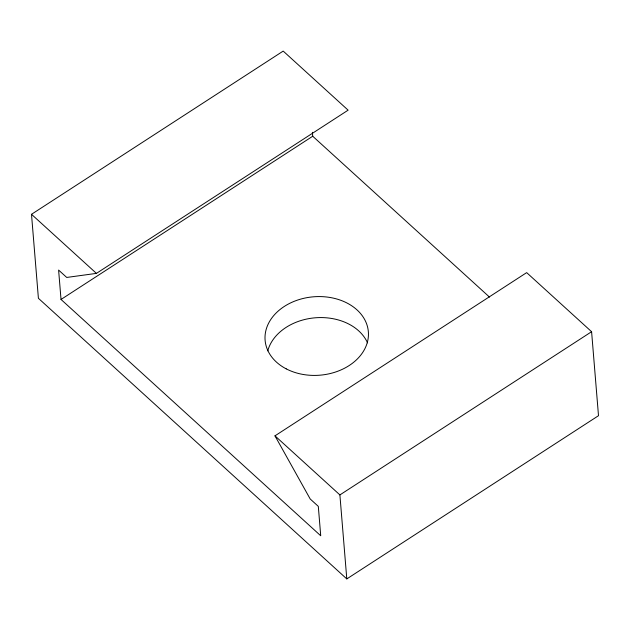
<?xml version="1.0" encoding="UTF-8"?>
<svg xmlns="http://www.w3.org/2000/svg" width="630" height="630" viewBox="0 0 630 630"><rect width="100%" height="100%" fill="white"/><g stroke="black" fill="none" stroke-linecap="round" stroke-linejoin="round"><path stroke-width="0.94" d="M31.5 214.302L283.201 51.085L348.122 110.163L96.429 273.381L66.725 277.444L58.606 270.057L61.023 299.455L320.725 535.76L318.308 506.363L310.196 498.976L274.971 435.842L526.672 272.625L591.594 331.703L598.5 415.698L346.799 578.915L38.406 298.297L31.5 214.302L96.429 273.381M61.023 299.455L312.724 136.237L312.401 132.316M346.799 578.915L339.893 494.92L591.594 331.703M312.724 136.237L489.494 297.084M274.971 435.842L339.893 494.92M267.774 350.855A51.802 39.328 -4.7 0 1 315.362 317.788A51.802 39.328 -4.7 0 1 367.526 342.846M286.233 368.865A51.802 39.328 -4.7 0 0 368.156 338.42A51.802 39.328 -4.7 0 0 295.793 300.707A51.802 39.328 -4.7 0 0 286.233 368.865"/></g></svg>
